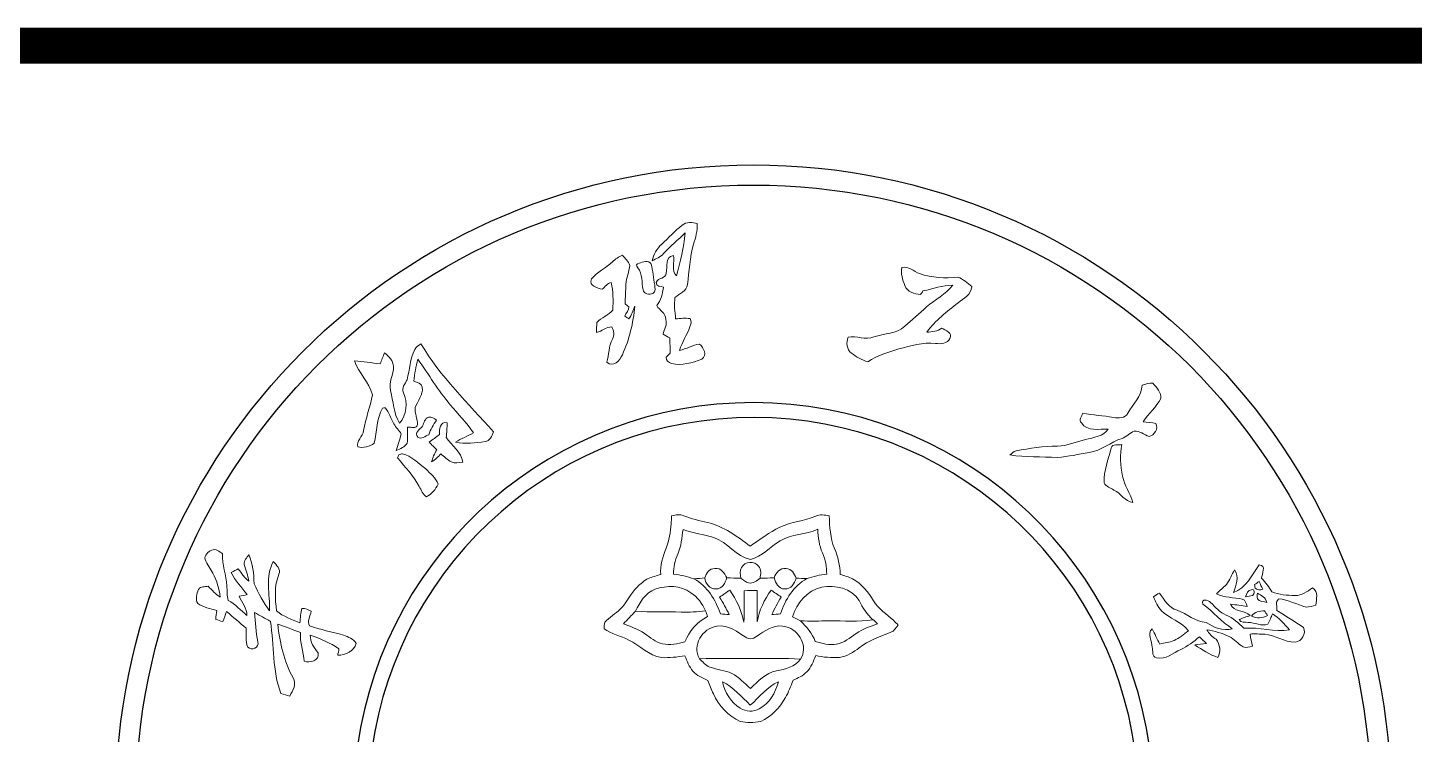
# Model space of a CAD drawing. Extents: x 31132 to 885236, y 345273 to 1212165.
# Drawn here: x 205061 to 206267, y 399284 to 399897 of the extents above; entities that cross this region are included whole.
import ezdxf

# ---------------------------------------------------------------- set-up
doc = ezdxf.new("R2010")
doc.units = 0
doc.header["$LTSCALE"] = 1000
doc.layers.get('0').update_dxf_attribs({"linetype": 'CONTINUOUS'})
doc.layers.add('_U+56FE_U+5C42 1', color=7, linetype='CONTINUOUS')
doc.layers.add('PUB_TITLE', color=4, linetype='CONTINUOUS')

# ---------------------------------------------------------------- blocks, each defined once
blk = doc.blocks.new('A$C1A3047F4')
at = {"color": 5}
for radius in [12022, 11642]:
    blk.add_circle((0, 0), radius, dxfattribs=at)
for radius, start, end in [(7542, 286.2137, 253.6594), (7262, 285.5907, 254.1354)]:
    blk.add_arc((0, 0), radius, start, end, dxfattribs=at)
at = {"layer": '_U+56FE_U+5C42 1', "color": 5, "lineweight": 0}
for points, knots in [([(-1345, 10886), (-1264, 10952), (-1153, 10943), (-1058, 10915), (-1056, 10782), (-1085, 10650), (-1130, 10525), (-1196, 10277), (-1208, 10018), (-1245, 9765), (-1254, 9636), (-1399, 9600), (-1479, 9524), (-1496, 9390), (-1481, 9255), (-1466, 9122), (-1375, 9124), (-1283, 9145), (-1193, 9124), (-1158, 9077), (-1182, 9019), (-1197, 8969), (-1251, 8817), (-1349, 8683), (-1394, 8526), (-1263, 8551), (-1148, 8627), (-1015, 8646), (-937, 8575), (-865, 8438), (-973, 8359), (-1153, 8293), (-1351, 8231), (-1543, 8281), (-1597, 8293), (-1653, 8336), (-1646, 8397), (-1622, 8425), (-1596, 8450), (-1568, 8475), (-1572, 8570), (-1573, 8666), (-1574, 8761), (-1618, 8784), (-1663, 8806), (-1704, 8832), (-1681, 8924), (-1618, 9009), (-1650, 9108), (-1647, 9227), (-1769, 9278), (-1822, 9369), (-1735, 9466), (-1719, 9597), (-1694, 9720), (-1750, 9734), (-1834, 9727), (-1831, 9808), (-1809, 9901), (-1641, 9872), (-1645, 9984), (-1617, 10099), (-1673, 10288), (-1509, 10313), (-1482, 10188), (-1549, 10029), (-1451, 9929), (-1376, 10193), (-1316, 10465), (-1286, 10739), (-1424, 10612), (-1563, 10487), (-1693, 10352), (-1753, 10288), (-1834, 10251), (-1911, 10214), (-1881, 10334), (-1820, 10444), (-1728, 10527), (-1598, 10645), (-1484, 10779), (-1345, 10886), (-1345, 10886), (-1345, 10886), (-1345, 10886)], [0, 0, 0, 0, 1, 1, 1, 2, 2, 2, 3, 3, 3, 4, 4, 4, 5, 5, 5, 6, 6, 6, 7, 7, 7, 8, 8, 8, 9, 9, 9, 10, 10, 10, 11, 11, 11, 12, 12, 12, 13, 13, 13, 14, 14, 14, 15, 15, 15, 16, 16, 16, 17, 17, 17, 18, 18, 18, 19, 19, 19, 20, 20, 20, 21, 21, 21, 22, 22, 22, 23, 23, 23, 24, 24, 24, 25, 25, 25, 26, 26, 26, 27, 27, 27, 28, 28, 28, 28]), ([(-2659, 10192), (-2602, 10246), (-2537, 10290), (-2465, 10322), (-2420, 10258), (-2355, 10204), (-2330, 10128), (-2343, 10008), (-2396, 9895), (-2402, 9773), (-2411, 9651), (-2415, 9529), (-2420, 9406), (-2402, 9392), (-2366, 9362), (-2348, 9347), (-2341, 9281), (-2405, 9231), (-2426, 9172), (-2406, 9159), (-2366, 9133), (-2346, 9120), (-2291, 9190), (-2272, 9280), (-2234, 9360), (-2267, 9046), (-2338, 8731), (-2471, 8444), (-2517, 8334), (-2642, 8201), (-2761, 8301), (-2730, 8448), (-2723, 8601), (-2659, 8739), (-2620, 8811), (-2629, 8896), (-2666, 8967), (-2769, 8971), (-2860, 8891), (-2957, 8861), (-2956, 8924), (-2955, 8987), (-2952, 9050), (-2867, 9148), (-2728, 9187), (-2651, 9286), (-2640, 9459), (-2646, 9637), (-2679, 9808), (-2754, 9798), (-2795, 9720), (-2851, 9677), (-2941, 9708), (-3108, 9735), (-3052, 9872), (-2946, 10007), (-2783, 10077), (-2659, 10192), (-2659, 10192), (-2659, 10192), (-2659, 10192)], [0, 0, 0, 0, 1, 1, 1, 2, 2, 2, 3, 3, 3, 4, 4, 4, 5, 5, 5, 6, 6, 6, 7, 7, 7, 8, 8, 8, 9, 9, 9, 10, 10, 10, 11, 11, 11, 12, 12, 12, 13, 13, 13, 14, 14, 14, 15, 15, 15, 16, 16, 16, 17, 17, 17, 18, 18, 18, 19, 19, 19, 20, 20, 20, 20]), ([(-2155, 10172), (-2085, 10186), (-1974, 10234), (-1929, 10154), (-1896, 10024), (-1883, 9890), (-1861, 9758), (-1858, 9703), (-1837, 9634), (-1893, 9598), (-1958, 9575), (-2071, 9581), (-2080, 9668), (-2109, 9807), (-2084, 9966), (-2178, 10084), (-2223, 10117), (-2207, 10164), (-2155, 10172), (-2155, 10172), (-2155, 10172), (-2155, 10172)], [0, 0, 0, 0, 1, 1, 1, 2, 2, 2, 3, 3, 3, 4, 4, 4, 5, 5, 5, 6, 6, 6, 7, 7, 7, 7]), ([(2798, 10085), (2926, 10125), (3022, 10009), (3134, 9973), (3366, 9895), (3614, 9880), (3855, 9908), (3954, 9869), (4032, 9794), (4116, 9731), (4111, 9575), (3963, 9508), (3858, 9423), (3646, 9258), (3430, 9089), (3271, 8870), (3369, 8873), (3470, 8887), (3552, 8947), (3617, 8900), (3766, 8856), (3705, 8752), (3659, 8646), (3530, 8645), (3433, 8657), (3197, 8683), (2968, 8612), (2743, 8553), (2538, 8497), (2334, 8428), (2156, 8310), (2045, 8346), (1942, 8403), (1851, 8474), (1755, 8538), (1747, 8676), (1785, 8775), (1947, 8813), (2113, 8711), (2272, 8779), (2464, 8853), (2701, 8827), (2854, 8983), (2993, 9101), (3127, 9224), (3265, 9344), (3427, 9484), (3622, 9585), (3758, 9754), (3565, 9756), (3384, 9684), (3197, 9647), (3185, 9630), (3161, 9597), (3149, 9581), (3030, 9582), (2900, 9630), (2855, 9749), (2817, 9853), (2771, 9978), (2798, 10085), (2798, 10085), (2798, 10085), (2798, 10085)], [0, 0, 0, 0, 1, 1, 1, 2, 2, 2, 3, 3, 3, 4, 4, 4, 5, 5, 5, 6, 6, 6, 7, 7, 7, 8, 8, 8, 9, 9, 9, 10, 10, 10, 11, 11, 11, 12, 12, 12, 13, 13, 13, 14, 14, 14, 15, 15, 15, 16, 16, 16, 17, 17, 17, 18, 18, 18, 19, 19, 19, 20, 20, 20, 21, 21, 21, 21]), ([(-6386, 8542), (-6366, 8595), (-6311, 8619), (-6268, 8650), (-5901, 8030), (-5377, 7525), (-4901, 6990), (-4932, 6915), (-4965, 6818), (-5059, 6808), (-5242, 6781), (-5431, 6763), (-5614, 6795), (-5511, 6871), (-5387, 6907), (-5278, 6971), (-5405, 7162), (-5566, 7327), (-5714, 7503), (-5946, 7767), (-6120, 8075), (-6327, 8358), (-6365, 8224), (-6386, 8085), (-6400, 7946), (-6342, 7917), (-6254, 7908), (-6242, 7830), (-6225, 7688), (-6332, 7574), (-6376, 7447), (-6387, 7337), (-6333, 7235), (-6331, 7127), (-6352, 7036), (-6458, 7089), (-6521, 7080), (-6521, 6979), (-6515, 6878), (-6525, 6779), (-6573, 6707), (-6655, 6670), (-6733, 6639), (-6708, 6744), (-6664, 6845), (-6642, 6950), (-6675, 7022), (-6741, 7070), (-6778, 7139), (-6831, 7242), (-6868, 7355), (-6944, 7444), (-6956, 7443), (-6981, 7439), (-6993, 7437), (-7107, 7236), (-7093, 6997), (-7149, 6779), (-7227, 6710), (-7358, 6681), (-7460, 6707), (-7497, 6815), (-7358, 6901), (-7350, 7014), (-7308, 7243), (-7227, 7463), (-7182, 7691), (-7244, 7927), (-7446, 8098), (-7521, 8330), (-7359, 8319), (-7198, 8293), (-7037, 8270), (-7010, 8339), (-6984, 8409), (-6953, 8477), (-6871, 8413), (-6791, 8330), (-6784, 8221), (-6785, 8068), (-6877, 7924), (-6842, 7769), (-6788, 7564), (-6786, 7342), (-6672, 7157), (-6530, 7311), (-6516, 7542), (-6596, 7729), (-6645, 7823), (-6566, 7895), (-6529, 7973), (-6478, 8162), (-6475, 8365), (-6386, 8542), (-6386, 8542), (-6386, 8542), (-6386, 8542)], [0, 0, 0, 0, 1, 1, 1, 2, 2, 2, 3, 3, 3, 4, 4, 4, 5, 5, 5, 6, 6, 6, 7, 7, 7, 8, 8, 8, 9, 9, 9, 10, 10, 10, 11, 11, 11, 12, 12, 12, 13, 13, 13, 14, 14, 14, 15, 15, 15, 16, 16, 16, 17, 17, 17, 18, 18, 18, 19, 19, 19, 20, 20, 20, 21, 21, 21, 22, 22, 22, 23, 23, 23, 24, 24, 24, 25, 25, 25, 26, 26, 26, 27, 27, 27, 28, 28, 28, 29, 29, 29, 30, 30, 30, 31, 31, 31, 32, 32, 32, 32]), ([(7330, 7868), (7396, 7885), (7462, 7920), (7531, 7909), (7597, 7826), (7694, 7735), (7682, 7622), (7595, 7457), (7451, 7332), (7346, 7180), (7426, 7173), (7508, 7171), (7587, 7149), (7644, 7060), (7558, 6921), (7459, 6904), (7364, 6933), (7281, 7018), (7177, 7005), (7098, 6964), (7033, 6901), (6950, 6867), (6734, 6799), (6558, 6635), (6330, 6599), (6131, 6569), (5933, 6523), (5731, 6510), (5432, 6521), (5132, 6512), (4836, 6556), (4873, 6584), (4903, 6627), (4953, 6633), (5210, 6680), (5469, 6728), (5732, 6723), (5917, 6721), (6084, 6810), (6262, 6846), (6414, 6887), (6596, 6901), (6690, 7044), (6520, 7046), (6294, 6990), (6183, 7159), (6131, 7216), (6188, 7286), (6211, 7342), (6402, 7305), (6597, 7296), (6788, 7263), (6884, 7248), (7011, 7242), (7061, 7346), (7157, 7516), (7318, 7663), (7330, 7868), (7330, 7868), (7330, 7868), (7330, 7868)], [0, 0, 0, 0, 1, 1, 1, 2, 2, 2, 3, 3, 3, 4, 4, 4, 5, 5, 5, 6, 6, 6, 7, 7, 7, 8, 8, 8, 9, 9, 9, 10, 10, 10, 11, 11, 11, 12, 12, 12, 13, 13, 13, 14, 14, 14, 15, 15, 15, 16, 16, 16, 17, 17, 17, 18, 18, 18, 19, 19, 19, 20, 20, 20, 20]), ([(-6237, 7096), (-6212, 7159), (-6196, 7243), (-6123, 7268), (-6065, 7282), (-6019, 7239), (-5973, 7211), (-6032, 7125), (-6085, 7035), (-6121, 6936), (-6185, 6917), (-6262, 6838), (-6326, 6890), (-6401, 6974), (-6287, 7039), (-6237, 7096), (-6237, 7096), (-6237, 7096), (-6237, 7096)], [0, 0, 0, 0, 1, 1, 1, 2, 2, 2, 3, 3, 3, 4, 4, 4, 5, 5, 5, 6, 6, 6, 6]), ([(-5916, 6939), (-5921, 7032), (-5916, 7199), (-5776, 7159), (-5771, 7067), (-5784, 6975), (-5791, 6883), (-5686, 6728), (-5499, 6616), (-5480, 6417), (-5552, 6413), (-5629, 6391), (-5697, 6425), (-5771, 6464), (-5830, 6526), (-5895, 6579), (-5944, 6519), (-5999, 6463), (-6066, 6424), (-6050, 6506), (-6013, 6581), (-5971, 6652), (-6019, 6700), (-6066, 6749), (-6114, 6798), (-6048, 6845), (-5982, 6892), (-5916, 6939), (-5916, 6939), (-5916, 6939), (-5916, 6939)], [0, 0, 0, 0, 1, 1, 1, 2, 2, 2, 3, 3, 3, 4, 4, 4, 5, 5, 5, 6, 6, 6, 7, 7, 7, 8, 8, 8, 9, 9, 9, 10, 10, 10, 10]), ([(-6682, 6556), (-6666, 6562), (-6634, 6573), (-6618, 6579), (-6445, 6534), (-6313, 6401), (-6178, 6292), (-6093, 6205), (-5979, 6125), (-5946, 6003), (-5992, 5907), (-6065, 5819), (-6160, 5769), (-6234, 5807), (-6260, 5894), (-6301, 5961), (-6403, 6165), (-6573, 6322), (-6708, 6503), (-6702, 6516), (-6689, 6543), (-6682, 6556), (-6682, 6556), (-6682, 6556), (-6682, 6556)], [0, 0, 0, 0, 1, 1, 1, 2, 2, 2, 3, 3, 3, 4, 4, 4, 5, 5, 5, 6, 6, 6, 7, 7, 7, 8, 8, 8, 8]), ([(6743, 6688), (6766, 6772), (6884, 6732), (6947, 6754), (6903, 6557), (6922, 6354), (6961, 6158), (6998, 5982), (7099, 5829), (7155, 5660), (6999, 5678), (6929, 5835), (6796, 5895), (6732, 5935), (6646, 5958), (6614, 6032), (6598, 6260), (6695, 6470), (6743, 6688), (6743, 6688), (6743, 6688), (6743, 6688)], [0, 0, 0, 0, 1, 1, 1, 2, 2, 2, 3, 3, 3, 4, 4, 4, 5, 5, 5, 6, 6, 6, 7, 7, 7, 7]), ([(-1542, 5411), (-1466, 5422), (-1386, 5443), (-1312, 5409), (-1168, 5352), (-1018, 5314), (-867, 5282), (-560, 5213), (-304, 5021), (-58, 4835), (121, 4965), (299, 5099), (500, 5194), (713, 5299), (957, 5308), (1174, 5403), (1254, 5443), (1343, 5421), (1428, 5411), (1437, 5202), (1448, 4990), (1527, 4794), (1595, 4639), (1636, 4474), (1636, 4303), (1715, 4280), (1795, 4256), (1871, 4221), (2044, 4128), (2167, 3971), (2266, 3805), (2356, 3651), (2511, 3557), (2639, 3440), (2670, 3410), (2701, 3380), (2731, 3349), (2689, 3299), (2654, 3237), (2590, 3214), (2386, 3130), (2173, 3059), (1995, 2923), (1885, 2837), (1762, 2763), (1622, 2737), (1471, 2731), (1321, 2744), (1174, 2774), (1130, 2666), (1091, 2551), (1007, 2467), (935, 2393), (838, 2353), (747, 2309), (705, 2198), (663, 2088), (606, 1984), (500, 1790), (337, 1629), (137, 1531), (9, 1510), (-121, 1510), (-249, 1530), (-476, 1637), (-648, 1831), (-755, 2054), (-795, 2137), (-828, 2222), (-861, 2307), (-960, 2354), (-1066, 2397), (-1139, 2481), (-1213, 2565), (-1250, 2672), (-1290, 2773), (-1436, 2745), (-1585, 2732), (-1734, 2736), (-1976, 2769), (-2135, 2972), (-2351, 3066), (-2500, 3149), (-2679, 3175), (-2814, 3282), (-2814, 3324), (-2811, 3365), (-2804, 3407), (-2708, 3492), (-2601, 3564), (-2508, 3653), (-2381, 3776), (-2315, 3948), (-2188, 4071), (-2126, 4131), (-2056, 4182), (-1984, 4230), (-1905, 4256), (-1826, 4280), (-1746, 4302), (-1760, 4476), (-1714, 4642), (-1642, 4798), (-1588, 4946), (-1560, 5102), (-1551, 5259), (-1548, 5310), (-1545, 5360), (-1542, 5411), (-1542, 5411), (-1542, 5411), (-1542, 5411)], [0, 0, 0, 0, 1, 1, 1, 2, 2, 2, 3, 3, 3, 4, 4, 4, 5, 5, 5, 6, 6, 6, 7, 7, 7, 8, 8, 8, 9, 9, 9, 10, 10, 10, 11, 11, 11, 12, 12, 12, 13, 13, 13, 14, 14, 14, 15, 15, 15, 16, 16, 16, 17, 17, 17, 18, 18, 18, 19, 19, 19, 20, 20, 20, 21, 21, 21, 22, 22, 22, 23, 23, 23, 24, 24, 24, 25, 25, 25, 26, 26, 26, 27, 27, 27, 28, 28, 28, 29, 29, 29, 30, 30, 30, 31, 31, 31, 32, 32, 32, 33, 33, 33, 34, 34, 34, 35, 35, 35, 36, 36, 36, 37, 37, 37, 37]), ([(-1327, 5153), (-1140, 5074), (-936, 5062), (-745, 4999), (-486, 4911), (-327, 4643), (-57, 4585), (167, 4634), (314, 4829), (507, 4939), (722, 5068), (986, 5054), (1213, 5154), (1225, 5003), (1238, 4848), (1302, 4708), (1361, 4584), (1381, 4446), (1382, 4309), (1254, 4299), (1132, 4261), (1010, 4225), (942, 4226), (874, 4231), (806, 4235), (766, 4313), (721, 4422), (615, 4413), (500, 4433), (428, 4333), (391, 4240), (303, 4237), (215, 4235), (126, 4232), (137, 4307), (156, 4395), (99, 4458), (21, 4562), (-164, 4554), (-224, 4435), (-265, 4374), (-244, 4300), (-239, 4232), (-328, 4235), (-416, 4238), (-504, 4240), (-544, 4330), (-611, 4434), (-726, 4413), (-832, 4421), (-887, 4322), (-918, 4238), (-985, 4232), (-1053, 4226), (-1120, 4223), (-1248, 4258), (-1374, 4298), (-1507, 4308), (-1500, 4439), (-1481, 4570), (-1426, 4689), (-1359, 4835), (-1350, 4996), (-1327, 5153), (-1327, 5153), (-1327, 5153), (-1327, 5153)], [0, 0, 0, 0, 1, 1, 1, 2, 2, 2, 3, 3, 3, 4, 4, 4, 5, 5, 5, 6, 6, 6, 7, 7, 7, 8, 8, 8, 9, 9, 9, 10, 10, 10, 11, 11, 11, 12, 12, 12, 13, 13, 13, 14, 14, 14, 15, 15, 15, 16, 16, 16, 17, 17, 17, 18, 18, 18, 19, 19, 19, 20, 20, 20, 21, 21, 21, 22, 22, 22, 22]), ([(-10338, 4586), (-10354, 4666), (-10281, 4734), (-10213, 4760), (-10136, 4802), (-10069, 4729), (-10006, 4694), (-10023, 4488), (-9931, 4295), (-9929, 4090), (-9917, 3999), (-9927, 3903), (-9903, 3814), (-9766, 3743), (-9662, 3629), (-9548, 3528), (-9543, 3668), (-9651, 3770), (-9695, 3896), (-9645, 3905), (-9595, 3914), (-9545, 3923), (-9650, 4059), (-9770, 4186), (-9844, 4342), (-9800, 4365), (-9756, 4386), (-9713, 4408), (-9644, 4332), (-9602, 4232), (-9511, 4178), (-9529, 4286), (-9574, 4385), (-9602, 4490), (-9607, 4564), (-9550, 4621), (-9513, 4679), (-9439, 4505), (-9414, 4317), (-9414, 4130), (-9330, 3952), (-9237, 3775), (-9120, 3616), (-9113, 3925), (-9210, 4261), (-9053, 4547), (-8994, 4483), (-8904, 4405), (-8944, 4307), (-9038, 4089), (-9016, 3845), (-8990, 3615), (-8860, 3513), (-8703, 3449), (-8548, 3395), (-8543, 3486), (-8537, 3577), (-8511, 3665), (-8448, 3667), (-8390, 3644), (-8339, 3609), (-8352, 3521), (-8420, 3422), (-8371, 3337), (-8162, 3262), (-7942, 3223), (-7729, 3159), (-7639, 3127), (-7542, 3087), (-7486, 3004), (-7522, 2858), (-7697, 2782), (-7837, 2780), (-7831, 2811), (-7819, 2873), (-7813, 2904), (-7981, 3014), (-8167, 3091), (-8354, 3162), (-8362, 3026), (-8280, 2926), (-8207, 2824), (-8172, 2674), (-8363, 2632), (-8472, 2667), (-8480, 2849), (-8556, 3024), (-8536, 3208), (-8679, 3261), (-8820, 3319), (-8965, 3364), (-8933, 3014), (-8844, 2665), (-8679, 2353), (-8604, 2240), (-8686, 2115), (-8739, 2013), (-8795, 2028), (-8852, 2043), (-8909, 2058), (-9073, 2492), (-9032, 2966), (-9106, 3418), (-9205, 3475), (-9304, 3531), (-9403, 3588), (-9390, 3403), (-9380, 3217), (-9345, 3035), (-9305, 2927), (-9464, 2857), (-9532, 2934), (-9581, 3045), (-9559, 3171), (-9564, 3289), (-9685, 3396), (-9810, 3499), (-9932, 3605), (-9955, 3542), (-9980, 3479), (-10005, 3416), (-10049, 3429), (-10093, 3442), (-10137, 3456), (-10130, 3512), (-10122, 3568), (-10114, 3623), (-10235, 3665), (-10372, 3680), (-10477, 3758), (-10519, 3839), (-10498, 3941), (-10459, 4020), (-10429, 4091), (-10338, 4064), (-10277, 4081), (-10210, 4005), (-10136, 3934), (-10052, 3878), (-10078, 4033), (-10111, 4192), (-10191, 4330), (-10238, 4416), (-10301, 4494), (-10338, 4586), (-10338, 4586), (-10338, 4586), (-10338, 4586)], [0, 0, 0, 0, 1, 1, 1, 2, 2, 2, 3, 3, 3, 4, 4, 4, 5, 5, 5, 6, 6, 6, 7, 7, 7, 8, 8, 8, 9, 9, 9, 10, 10, 10, 11, 11, 11, 12, 12, 12, 13, 13, 13, 14, 14, 14, 15, 15, 15, 16, 16, 16, 17, 17, 17, 18, 18, 18, 19, 19, 19, 20, 20, 20, 21, 21, 21, 22, 22, 22, 23, 23, 23, 24, 24, 24, 25, 25, 25, 26, 26, 26, 27, 27, 27, 28, 28, 28, 29, 29, 29, 30, 30, 30, 31, 31, 31, 32, 32, 32, 33, 33, 33, 34, 34, 34, 35, 35, 35, 36, 36, 36, 37, 37, 37, 38, 38, 38, 39, 39, 39, 40, 40, 40, 41, 41, 41, 42, 42, 42, 43, 43, 43, 44, 44, 44, 45, 45, 45, 46, 46, 46, 47, 47, 47, 48, 48, 48, 49, 49, 49, 49]), ([(-224, 4435), (-164, 4554), (21, 4562), (99, 4458), (156, 4395), (137, 4307), (126, 4232), (63, 4185), (-7, 4126), (-92, 4144), (-148, 4160), (-193, 4198), (-239, 4232), (-244, 4300), (-265, 4374), (-224, 4435), (-224, 4435), (-224, 4435), (-224, 4435)], [0, 0, 0, 0, 1, 1, 1, 2, 2, 2, 3, 3, 3, 4, 4, 4, 5, 5, 5, 6, 6, 6, 6]), ([(9052, 3964), (9290, 4042), (9399, 4296), (9538, 4485), (9675, 4471), (9588, 4315), (9580, 4232), (9660, 4158), (9718, 4067), (9774, 3974), (9912, 3923), (10063, 3910), (10209, 3907), (10336, 3902), (10443, 3981), (10542, 4050), (10661, 3980), (10610, 3834), (10603, 3723), (10543, 3710), (10484, 3693), (10422, 3686), (10247, 3733), (10087, 3831), (9902, 3844), (9892, 3828), (9871, 3797), (9861, 3781), (9864, 3728), (9867, 3676), (9869, 3623), (10038, 3521), (10206, 3416), (10370, 3306), (10430, 3196), (10340, 3038), (10211, 3029), (10009, 3020), (9840, 3170), (9639, 3178), (9548, 3182), (9456, 3183), (9364, 3181), (9376, 3104), (9392, 3028), (9409, 2952), (9351, 2944), (9289, 2911), (9233, 2940), (9137, 2994), (9070, 3087), (8970, 3134), (8836, 3196), (8693, 3239), (8547, 3261), (8592, 3189), (8646, 3120), (8727, 3085), (8800, 2981), (8815, 2854), (8756, 2740), (8598, 2790), (8461, 2887), (8323, 2976), (8396, 2986), (8468, 2994), (8541, 3002), (8498, 3045), (8454, 3086), (8410, 3127), (8299, 3039), (8188, 2950), (8059, 2890), (7914, 2821), (7772, 2693), (7600, 2734), (7507, 2749), (7539, 2868), (7517, 2933), (7516, 3048), (7421, 3182), (7517, 3277), (7567, 3182), (7613, 3085), (7663, 2991), (7752, 3015), (7844, 3025), (7930, 3056), (8029, 3104), (8113, 3175), (8200, 3242), (8071, 3419), (7844, 3471), (7691, 3620), (7619, 3694), (7583, 3792), (7543, 3885), (7579, 3908), (7617, 3931), (7654, 3952), (7746, 3827), (7830, 3675), (7990, 3629), (8180, 3567), (8328, 3411), (8534, 3399), (8678, 3302), (8854, 3234), (9029, 3282), (8822, 3409), (8671, 3602), (8476, 3744), (8429, 3855), (8576, 3830), (8619, 3774), (8708, 3686), (8792, 3587), (8912, 3538), (9042, 3483), (9144, 3385), (9249, 3292), (9535, 3311), (9822, 3218), (10106, 3260), (10015, 3376), (9905, 3476), (9786, 3564), (9759, 3498), (9737, 3430), (9700, 3368), (9576, 3318), (9451, 3402), (9325, 3397), (9269, 3410), (9185, 3387), (9157, 3453), (9225, 3483), (9295, 3505), (9365, 3528), (9261, 3636), (9053, 3593), (8995, 3742), (9101, 3734), (9206, 3713), (9311, 3700), (9288, 3750), (9281, 3824), (9217, 3839), (9055, 3872), (8883, 3865), (8731, 3940), (8791, 4001), (8859, 4053), (8917, 4115), (8981, 4199), (9018, 4299), (9072, 4388), (9167, 4254), (9096, 4101), (9052, 3964), (9052, 3964), (9052, 3964), (9052, 3964)], [0, 0, 0, 0, 1, 1, 1, 2, 2, 2, 3, 3, 3, 4, 4, 4, 5, 5, 5, 6, 6, 6, 7, 7, 7, 8, 8, 8, 9, 9, 9, 10, 10, 10, 11, 11, 11, 12, 12, 12, 13, 13, 13, 14, 14, 14, 15, 15, 15, 16, 16, 16, 17, 17, 17, 18, 18, 18, 19, 19, 19, 20, 20, 20, 21, 21, 21, 22, 22, 22, 23, 23, 23, 24, 24, 24, 25, 25, 25, 26, 26, 26, 27, 27, 27, 28, 28, 28, 29, 29, 29, 30, 30, 30, 31, 31, 31, 32, 32, 32, 33, 33, 33, 34, 34, 34, 35, 35, 35, 36, 36, 36, 37, 37, 37, 38, 38, 38, 39, 39, 39, 40, 40, 40, 41, 41, 41, 42, 42, 42, 43, 43, 43, 44, 44, 44, 45, 45, 45, 46, 46, 46, 47, 47, 47, 48, 48, 48, 49, 49, 49, 50, 50, 50, 51, 51, 51, 52, 52, 52, 53, 53, 53, 54, 54, 54, 54]), ([(-1120, 4223), (-1053, 4226), (-985, 4232), (-918, 4238), (-900, 4131), (-825, 4018), (-704, 4030), (-587, 4030), (-529, 4142), (-504, 4240), (-416, 4238), (-328, 4235), (-239, 4232), (-193, 4198), (-148, 4160), (-92, 4144), (-7, 4126), (63, 4185), (126, 4232), (215, 4235), (303, 4237), (391, 4240), (415, 4141), (475, 4032), (590, 4030), (712, 4016), (775, 4138), (806, 4235), (874, 4231), (942, 4226), (1010, 4225), (754, 4089), (599, 3830), (512, 3561), (456, 3556), (400, 3551), (345, 3546), (398, 3660), (457, 3771), (526, 3876), (462, 3920), (398, 3964), (334, 4009), (207, 3829), (107, 3628), (71, 3409), (71, 3606), (71, 3802), (70, 3999), (-11, 3999), (-92, 3999), (-173, 3998), (-175, 3801), (-171, 3604), (-178, 3407), (-226, 3624), (-316, 3829), (-446, 4009), (-509, 3964), (-574, 3919), (-638, 3875), (-571, 3770), (-511, 3660), (-458, 3548), (-513, 3552), (-568, 3556), (-623, 3560), (-712, 3828), (-871, 4080), (-1120, 4223), (-1120, 4223), (-1120, 4223), (-1120, 4223)], [0, 0, 0, 0, 1, 1, 1, 2, 2, 2, 3, 3, 3, 4, 4, 4, 5, 5, 5, 6, 6, 6, 7, 7, 7, 8, 8, 8, 9, 9, 9, 10, 10, 10, 11, 11, 11, 12, 12, 12, 13, 13, 13, 14, 14, 14, 15, 15, 15, 16, 16, 16, 17, 17, 17, 18, 18, 18, 19, 19, 19, 20, 20, 20, 21, 21, 21, 22, 22, 22, 23, 23, 23, 24, 24, 24, 24]), ([(-918, 4238), (-887, 4322), (-832, 4421), (-726, 4413), (-611, 4434), (-544, 4330), (-504, 4240), (-529, 4142), (-587, 4030), (-704, 4030), (-825, 4018), (-900, 4131), (-918, 4238), (-918, 4238), (-918, 4238), (-918, 4238)], [0, 0, 0, 0, 1, 1, 1, 2, 2, 2, 3, 3, 3, 4, 4, 4, 5, 5, 5, 5]), ([(391, 4240), (428, 4333), (500, 4433), (615, 4413), (721, 4422), (766, 4313), (806, 4235), (775, 4138), (712, 4016), (590, 4030), (475, 4032), (415, 4141), (391, 4240), (391, 4240), (391, 4240), (391, 4240)], [0, 0, 0, 0, 1, 1, 1, 2, 2, 2, 3, 3, 3, 4, 4, 4, 5, 5, 5, 5]), ([(-1852, 4025), (-1634, 4099), (-1369, 4106), (-1179, 3959), (-1050, 3882), (-965, 3754), (-905, 3619), (-1056, 3600), (-1209, 3591), (-1361, 3596), (-1648, 3606), (-1936, 3585), (-2223, 3611), (-2139, 3778), (-2038, 3957), (-1852, 4025), (-1852, 4025), (-1852, 4025), (-1852, 4025)], [0, 0, 0, 0, 1, 1, 1, 2, 2, 2, 3, 3, 3, 4, 4, 4, 5, 5, 5, 6, 6, 6, 6]), ([(740, 3507), (818, 3768), (1016, 3998), (1287, 4064), (1541, 4105), (1851, 4050), (1991, 3810), (2061, 3678), (2145, 3553), (2251, 3447), (1978, 3410), (1702, 3431), (1427, 3428), (1247, 3428), (1067, 3419), (888, 3432), (836, 3452), (789, 3481), (740, 3507), (740, 3507), (740, 3507), (740, 3507)], [0, 0, 0, 0, 1, 1, 1, 2, 2, 2, 3, 3, 3, 4, 4, 4, 5, 5, 5, 6, 6, 6, 7, 7, 7, 7]), ([(9280, 3881), (9299, 3934), (9319, 4014), (9391, 4014), (9458, 4044), (9448, 3929), (9411, 3908), (9367, 3896), (9324, 3887), (9280, 3881), (9280, 3881), (9280, 3881), (9280, 3881)], [0, 0, 0, 0, 1, 1, 1, 2, 2, 2, 3, 3, 3, 4, 4, 4, 4]), ([(9448, 4113), (9476, 4132), (9505, 4152), (9533, 4171), (9557, 4123), (9581, 4074), (9604, 4025), (9554, 4002), (9504, 4016), (9458, 4043), (9456, 4060), (9451, 4095), (9448, 4113), (9448, 4113), (9448, 4113), (9448, 4113)], [0, 0, 0, 0, 1, 1, 1, 2, 2, 2, 3, 3, 3, 4, 4, 4, 5, 5, 5, 5]), ([(9502, 3949), (9580, 3912), (9656, 3865), (9682, 3778), (9621, 3793), (9537, 3782), (9502, 3847), (9494, 3881), (9501, 3915), (9502, 3949), (9502, 3949), (9502, 3949), (9502, 3949)], [0, 0, 0, 0, 1, 1, 1, 2, 2, 2, 3, 3, 3, 4, 4, 4, 4]), ([(-905, 3619), (-905, 3619), (-901, 3619), (-901, 3619), (-889, 3584), (-877, 3548), (-865, 3512), (-1058, 3409), (-1211, 3236), (-1291, 3032), (-1429, 3003), (-1572, 2963), (-1713, 2996), (-1844, 3024), (-1944, 3117), (-2052, 3189), (-2173, 3274), (-2314, 3323), (-2452, 3374), (-2375, 3452), (-2298, 3531), (-2223, 3611), (-1936, 3585), (-1648, 3606), (-1361, 3596), (-1209, 3591), (-1056, 3600), (-905, 3619), (-905, 3619), (-905, 3619), (-905, 3619)], [0, 0, 0, 0, 1, 1, 1, 2, 2, 2, 3, 3, 3, 4, 4, 4, 5, 5, 5, 6, 6, 6, 7, 7, 7, 8, 8, 8, 9, 9, 9, 10, 10, 10, 10]), ([(2251, 3447), (2251, 3447), (2266, 3449), (2266, 3449), (2284, 3431), (2321, 3394), (2340, 3376), (2202, 3325), (2061, 3274), (1938, 3190), (1821, 3114), (1711, 3010), (1566, 2990), (1431, 2968), (1295, 3004), (1165, 3038), (1117, 3197), (996, 3313), (888, 3432), (1067, 3419), (1247, 3428), (1427, 3428), (1702, 3431), (1978, 3410), (2251, 3447), (2251, 3447), (2251, 3447), (2251, 3447)], [0, 0, 0, 0, 1, 1, 1, 2, 2, 2, 3, 3, 3, 4, 4, 4, 5, 5, 5, 6, 6, 6, 7, 7, 7, 8, 8, 8, 9, 9, 9, 9]), ([(9392, 3520), (9446, 3605), (9546, 3606), (9635, 3620), (9654, 3591), (9673, 3562), (9692, 3532), (9596, 3477), (9492, 3469), (9392, 3520), (9392, 3520), (9392, 3520), (9392, 3520)], [0, 0, 0, 0, 1, 1, 1, 2, 2, 2, 3, 3, 3, 4, 4, 4, 4]), ([(-1017, 2716), (-1164, 2964), (-960, 3291), (-689, 3326), (-473, 3370), (-297, 3211), (-123, 3110), (-35, 3055), (50, 3132), (121, 3178), (261, 3279), (436, 3372), (613, 3317), (867, 3255), (1041, 2940), (888, 2705), (586, 2731), (283, 2718), (-19, 2721), (-352, 2719), (-685, 2726), (-1017, 2716), (-1017, 2716), (-1017, 2716), (-1017, 2716)], [0, 0, 0, 0, 1, 1, 1, 2, 2, 2, 3, 3, 3, 4, 4, 4, 5, 5, 5, 6, 6, 6, 7, 7, 7, 8, 8, 8, 8]), ([(-1017, 2716), (-685, 2726), (-352, 2719), (-19, 2721), (283, 2718), (586, 2731), (888, 2705), (782, 2559), (604, 2520), (437, 2487), (231, 2453), (89, 2288), (-56, 2153), (-168, 2254), (-271, 2368), (-405, 2439), (-538, 2499), (-685, 2509), (-821, 2558), (-903, 2586), (-957, 2658), (-1017, 2716), (-1017, 2716), (-1017, 2716), (-1017, 2716)], [0, 0, 0, 0, 1, 1, 1, 2, 2, 2, 3, 3, 3, 4, 4, 4, 5, 5, 5, 6, 6, 6, 7, 7, 7, 8, 8, 8, 8]), ([(-582, 2282), (-374, 2179), (-223, 1998), (-58, 1840), (115, 1990), (257, 2183), (471, 2280), (418, 2076), (302, 1875), (111, 1771), (1, 1708), (-141, 1716), (-247, 1784), (-422, 1895), (-541, 2081), (-582, 2282), (-582, 2282), (-582, 2282), (-582, 2282)], [0, 0, 0, 0, 1, 1, 1, 2, 2, 2, 3, 3, 3, 4, 4, 4, 5, 5, 5, 6, 6, 6, 6])]:
    blk.add_open_spline(points, degree=3, knots=knots, dxfattribs=at)

msp = doc.modelspace()

# ---------------------------------------------------------------- linework, layer by layer
at = {"layer": 'PUB_TITLE', "color": 4, "const_width": 31.25}
msp.add_lwpolyline([(217109.39, 399881.83), (203046.89, 399881.83)], dxfattribs=at)

# ---------------------------------------------------------------- block references
at = {"xscale": 0.04610541513817277, "yscale": 0.04610541512652481, "zscale": 0.04610541512645028}
msp.add_blockref('A$C1A3047F4', (205692.09, 399224.03), dxfattribs=at)

doc.saveas('drawing.dxf')
